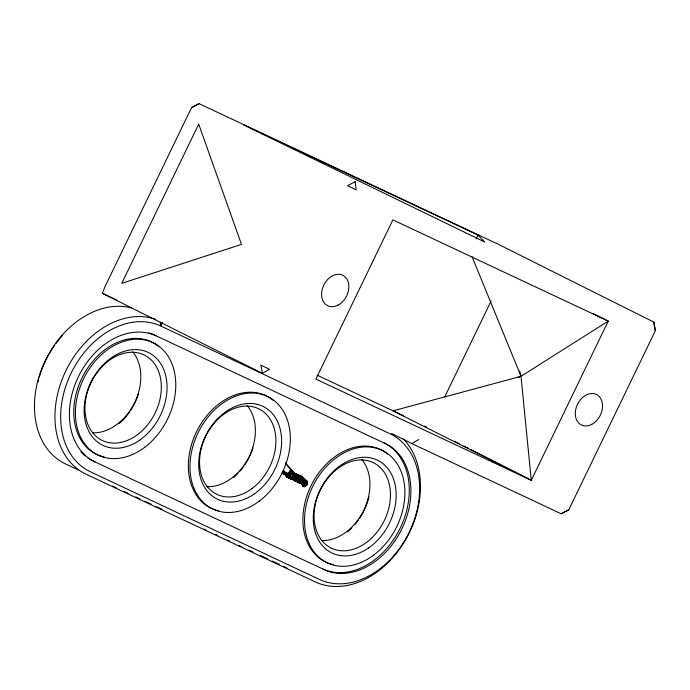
<?xml version="1.0" encoding="UTF-8"?>
<svg xmlns="http://www.w3.org/2000/svg" width="690" height="690" viewBox="0 0 690 690"><rect width="100%" height="100%" fill="white"/><g stroke="black" fill="none" stroke-linecap="round" stroke-linejoin="round"><path stroke-width="1.03" d="M301.961 476.661L305.48 480.292L304.057 480.982L304.23 481.87L306.231 482.819L305.618 482.129C308.163 480.766 305.282 479.3 304.463 481.189L301.349 479.757L301.375 480.645L301.634 477.911L302.28 478.308L301.176 477.092C304.394 475.514 300.521 480.827 301.763 476.971L301.047 476.264L300.374 477.859L298.123 477.04L299.149 475.375L299.555 475.574L299.365 479.076L301.056 482.31L300.288 482.931L299.115 481.939L299.141 482.836L302.807 484.622L302.272 483.595L302.945 481.913L303.488 481.189L305.153 481.922L304.747 481.715L305.549 480.128L306.386 480.473L305.636 483.828L305.204 484.941L303.617 484.199L302.669 486.105L303.471 486.554L301.866 483.388L302.91 481.223L305.549 480.128L305.239 481.801L306.231 482.819L306.041 484.035L305.204 484.941L303.79 484.803L303.195 483.405L303.764 482.232L305.644 482.008L303.798 482.983L303.497 486.493L306.524 485.588L307.568 483.423L307.102 481.051L301.211 477.428L301.677 476.609L302.367 476.859L296.312 474.047L291.801 473.858L291.896 472.728L291.051 471.762L290.473 472.046L290.783 473.375L288.411 476.48L287.834 477.066L286.402 476.85L286.807 477.057L285.091 474.194L285.634 472.374L285.962 474.824L288.204 477.713L286.402 476.85L288.239 477.273L289.878 474.599L290.749 475.022L289.084 478.118L291.197 479.119L291.37 477.351L290.576 476.523L291.775 477.558L290.395 476.894M292.172 475.677L296.441 477.463L297.494 475.85L297.079 474.409C296.096 474.66 294.32 475.85 296.183 475.194L295.906 473.849L296.441 477.463L295.82 479.464L294.414 480.62L300.176 483.336L302.608 484.052L301.866 483.388L303.195 483.405L305.204 484.941L303.798 482.983L302.237 482.232L302.418 483.009L300.987 483.147L299.771 483.129L299.391 482.5L299.909 479.628L304.463 481.189M293.733 477.204L294.38 477.523L294.32 479.516L293.733 477.204L295.423 477.221L294.32 479.516L295.018 477.014L297.519 478.42L301.461 476.471L301.107 479.654L299.909 479.628L299.434 480.611L301.056 482.31L299.227 482.396L294.414 480.62L296.252 481.034L297.519 478.42L296.036 477.256L297.114 478.213L296.976 479.541L295.596 478.886L296.252 481.034L295.7 477.351L296.666 474.202L296.631 474.936L295.587 475.272L293.819 474.427L298.529 477.247L296.976 479.541L295.415 479.257L296.795 479.912L295.596 478.886M293.578 479.3L293.974 477.325L293.854 480.128L295.846 480.835L297.89 478.36L297.071 474.625L298.399 475.936L299.365 475.945L298.951 475.746L298.529 477.247L298.813 476.135L298.011 475.488L298.416 475.686C296.804 477.178 295.881 475.332 298.209 475.194L297.571 474.634L297.019 474.996L296.674 476.031L297.295 476.411M283.305 470.64L283.788 471.727L289.507 474.651L287.989 475.324L285.962 474.824L285.056 473.935L285.6 472.805L286.203 472.917L285.557 474.625M284.28 473.495L284.616 474.194L282.978 473.409L284.28 473.495L285.565 472.572L285.091 474.194L284.685 473.995L286.005 473.004L285.462 474.142L284.616 474.194L285.289 472.443L283.271 471.08L284.211 471.537L283.918 473.866L283.512 473.659L283.65 472.365L284.927 473.193L285.565 472.572L284.884 472.236L284.211 473.987L286.807 477.057M297.079 474.409L295.484 474.392L294.328 473.495L296.321 475.971L298.209 475.194C297.123 473.651 296.252 476.471 297.562 476.54L298.813 476.135M282.978 473.409L283.392 472.314L282.917 471.805L282.477 472.728L283.383 473.616L285.289 472.443L282.736 472.176L282.106 472.779M283.383 473.616L282.917 471.805L283.711 470.847M287.834 477.066L288.204 477.713L286.402 476.85M294.225 474.634L293.5 472.926L292.793 472.909L292.413 474.134L294.544 475.16L292.862 476.014L290.826 478.472L291.197 479.119L289.395 478.256L291.232 478.679L292.457 475.815M295.846 480.835L296.217 481.473L294.414 480.62M285.272 463.033L293.5 472.926L291.93 473.055C291.292 473.797 288.368 473.03 289.541 472.434L290.085 471.977L289.748 470.951L292.482 472.443L292.819 474.332L294.328 474.03C294.975 473.202 297.209 474.616 295.467 475.013L295.906 475.772L296.312 474.047M304.057 480.982L303.315 481.43L301.107 479.654L300.245 475.902L299.839 475.695L299.581 477.273L298.977 477.445L299.149 475.375M294.734 473.702L294.699 474.047C295.355 473.573 293.457 473.262 293.837 473.797L293.095 472.719L292.37 473.78L294.397 474.832L296.312 474.496L295.906 473.849M291.715 472.788L292.18 472.633L291.102 472.469C290.421 475.168 288.506 470.218 290.697 471.667L290.74 473.03L289.076 472.624L291.801 473.858L291.525 472.848L292.482 472.443L290.369 473.176L290.757 471.951L291.456 471.969L290.507 472.374C292.767 472.754 290.775 472.288 291.801 473.858L291.758 473.504C293.026 475.608 294.259 471.839 291.775 472.434L292.482 472.443L290.99 473.064L291.051 471.762L290.369 473.176L290.749 475.022L290.067 474.686L289.369 476.307M289.541 472.434L289.636 473.064L290.783 473.375L290.335 472.823M295.018 477.014L293.552 480.093L293.957 480.292L296.321 475.971L297.985 474.832M306.696 480.844L307.102 481.051L305.618 482.129L306.024 482.327L305.239 481.801L306.369 480.507L306.826 482.759L307.568 483.423L306.119 485.381L304.971 485.631L304.799 484.742L305.265 484.371L306.895 485.105L306.119 485.381L305.265 484.371L305.946 485.622L304.428 486.002L303.79 484.803L302.669 486.105L304.359 486.726L305.377 485.829L304.971 485.631M290.309 471.313L289.748 470.951L290.982 471.641L290.473 472.046L290.913 472.572C287.696 473.038 291.603 473.271 289.369 471.943L290.576 471.434L291.93 473.055L291.525 472.848M283.142 472.383L282.477 472.728L283.418 473.185L282.736 472.176L283.685 472.633L283.418 473.185L282.848 473.081L283.676 471.279M284.685 473.995L288.782 476.152L287.583 475.117L288.963 475.781L289.878 474.599L289.101 474.444L288.239 477.273L287.583 475.117L288.998 475.436M290.369 473.176L291.068 473.375L291.102 472.469L291.758 473.504L290.663 473.168L291.637 472.21L291.051 471.762M292.413 473.745L291.68 473.651L292.526 473.15L291.68 473.651L292.25 472.486L292.776 473.987L292.068 472.245M293.819 474.427L294.397 474.832L293.431 474.22L293.681 473.168L293.095 472.719M296.321 475.971L296.088 474.893L295.725 475.539L294.138 474.953L295.32 474.789L294.889 473.573L296.605 475.393L296.321 475.971L295.501 475.574M305.644 482.008L304.747 481.715L305.075 480.085M306.119 485.381L306.524 485.588L304.281 484.889L303.497 486.493L304.359 486.726L304.281 484.889L305.204 484.941M306.627 482.189L306.826 482.759L305.834 483.207L306.239 483.414L305.817 482.62L306.99 481.741L305.817 482.62L307.231 482.966L307.015 483.811L305.265 484.371M294.38 477.523L293.906 479.309L295.423 477.221L294.138 477.402L292.051 479.516L294.035 477.92L292.198 478.515L292.603 478.713C292.81 477.006 295.147 474.772 295.079 474.194L295.294 473.78L285.306 462.981M299.52 482.138L300.176 483.336L302.272 483.595L302.013 482.802L304.169 482.439L306.041 484.035L305.834 483.207L307.162 483.224M285.462 474.142L285.962 474.824L287.238 473.789L286.505 473.004L285.996 474.392L285.056 473.935L286.005 473.004M304.23 481.87L304.601 480.611L304.747 481.715M304.799 484.742L304.833 486.209L303.954 486.528M298.209 475.194L297.562 476.54L296.89 476.212L297.571 474.634L297.813 476.005C296.735 474.824 296.545 476.781 297.494 475.85L297.028 475.332L297.701 474.987M292.862 476.014L291.956 477.178L290.576 476.523L291.232 478.679L289.084 478.118L290.041 475.962M297.778 480.602L298.675 478.739L301.107 479.654L301.47 477.998L299.969 477.652L301.461 476.471L300.038 476.756L299.762 477.454L301.228 478.248L302.47 477.661L302.367 476.859L301.358 476.773L302.47 477.661L301.935 478.196L300.823 478.041L305.48 480.292L302.229 476.868L302.47 477.661L301.409 477.678L302.039 478.118L302.073 480.585L299.434 480.611L301.056 482.31M292.603 478.713L293.31 476.212M299.382 477.644L299.555 475.574L299.581 477.273M301.03 476.971L298.011 481.861L296.864 481.784M298.011 481.861L298.529 482.56L297.606 481.663L298.675 478.739L300.314 479.826L299.227 482.396L298.822 482.198L299.546 483.043M299.141 482.836L300.288 482.931L301.056 481.974L302.643 482.439L302.539 481.706L304.169 482.439M262.45 373.385L260.829 365.113L269.48 369.297L262.45 373.385L102.37 293.293L104.811 287.049L191.553 107.631L199.091 103.664L497.861 244.07L653.879 322.135L655.5 330.406L568.767 509.832L561.22 513.8L411.835 443.592L391.635 433.484M291.956 477.178L290.982 476.73L289.084 478.118L290.473 474.893L290.067 474.686M305.955 480.326L305.239 481.801M302.669 486.105L303.902 486.692L303.065 486.347L303.79 484.803M162.59 322.368L160.813 326.042A80.946 60.246 -63.4 0 0 71.061 373.281A80.946 60.246 -63.4 0 0 90.364 471.779L319.479 579.462A80.946 60.246 -63.4 0 0 409.239 532.214A80.946 60.246 -63.4 0 0 389.936 433.717L160.813 326.042L160.287 322.127M286.143 473.055L285.996 474.392L285.056 473.935M289.136 472.227L289.481 472.831L288.256 474.065L286.833 473.582L290.387 472.805M289.076 472.624L289.481 472.831L287.566 473.935L288.782 476.152M287.402 475.488L287.989 475.324L288.032 473.495L290.162 473.064L289.981 472.598M290.826 478.472L289.395 478.256L290.801 477.101M295.294 477.152L293.552 480.093L295.001 480.447M295.915 475.764L296.666 474.202L296.605 475.393L294.915 474.582L292.198 478.515M297.157 476.333L297.804 474.996M301.047 476.264C298.744 478.722 301.487 476.73 299.175 477.075L299.839 475.695M297.606 481.663L298.96 478.869M297.735 481.732L299.081 478.938M298.304 481.991L298.71 482.189M299.365 479.076L301.012 477.385L300.038 476.756L300.607 477.204M303.393 482.776L302.539 481.706L302.945 481.913L300.245 480.689L301.461 482.172L300.987 483.147L300.4 482.612L299.771 483.129L301.056 481.974L300.486 480.171L302.945 481.913L302.91 481.223L303.315 481.43L301.375 480.645L301.349 479.757L300.081 479.973L300.805 482.81L299.883 482.724M476.195 238.766L477.972 235.092L243.354 124.83L484.829 242.087L477.972 235.092M444.714 396.966L491.159 300.883M289.507 476.367L290.343 474.824M282.848 473.081L284.056 472.572L284.22 473.513L284.927 473.193L283.452 473.133L283.918 473.866L284.927 473.193L284.884 472.236M301.211 477.428L301.616 477.635L301.073 478.161L301.987 478.463L301.211 477.428L302.72 477.368L302.315 477.161M293.923 473.823L293.535 473.375L294.328 474.03L293.811 473.418L293.103 474.332L292.413 474.134M292.146 476.117L291.37 477.351L291.775 477.558M303.6 483.604L302.444 485.07L302.738 485.967M297.028 475.332L297.813 476.005L297.028 475.332L297.183 475.884L296.493 475.798L297.079 476.238M304.281 484.889L303.41 484.484L302.444 485.07L302.85 485.268L302.203 483.845L303.798 482.983L305.67 484.578M286.505 473.004L285.591 474.194L286.919 473.202M289.472 474.392L288.558 475.574L289.507 474.651M296.562 479.343L297.89 478.36M291.353 473.305L291.508 472.676M303.41 484.484L302.332 485.76L303.074 486.312M284.177 471.279L284.194 471.925L283.323 472.003M283.814 473.314L283.512 473.659L284.685 473.694L283.012 472.978M295.872 475.22L295.182 475.074L296.605 475.393L295.769 474.987L296.312 474.496M300.314 479.826L301.107 479.654M286.152 473.858L286.807 473.297M299.175 477.075L300.245 475.902L300.167 477.652L299.598 477.187M298.123 477.04L299.365 475.945M300.581 482.948L301.461 482.172L303.195 483.405M296.898 476.005L297.476 474.832M296.441 477.463L297.562 476.54M299.969 477.652L300.711 478.015L301.582 477.29L301.176 477.092M292.301 478.782L293.63 477.722L293.957 480.292L294.035 477.92L292.439 478.851M289.084 478.118L290.982 476.73M301.875 478.11L300.823 478.041L301.47 477.998M199.091 103.664L191.553 107.631M411.835 443.592L418.865 439.504M561.22 513.8L568.767 509.832M290.688 472.314L290.982 471.641L289.369 471.943M306.791 484.371L307.197 484.578L306.489 484.906L305.636 483.828L307.421 484.009L305.834 483.207M295.82 479.464L294.259 480.326L297.519 478.42M303.617 484.199L302.401 484.423L302.807 484.622M286.833 473.582L287.566 473.935L287.04 473.15L288.869 474.177M294.138 474.953L295.104 475.082L295.501 474.039L293.276 472.969L293.026 474.021L293.811 473.418M293.681 473.168L292.663 472.693L292.086 473.858L291.387 473.651M295.605 474.66L294.915 474.582L296.321 474.841M518.035 377.568L521.01 376.317L608.252 321.1L592.883 313.381M300.711 478.015L301.616 477.635M287.161 473.737L287.773 473.504M292.733 473.271L293.5 472.926M300.003 477.394L301.012 477.385L299.883 477.075M302.91 481.223L306.239 483.414M283.271 471.08L284.582 471.477M297.476 478.161L296.389 479.714L296.795 479.912M302.065 477.454L302.72 477.368M301.375 480.645L302.073 480.585M301.358 476.773L302.082 476.807L301.677 476.609M290.154 471.158L290.913 472.572L289.774 472.15L291.163 472.158M290.913 472.572L290.024 471.615L290.697 471.667M301.012 480.059L299.909 479.628M289.36 472.848L289.826 473.012M287.851 473.858L288.308 473.918M295.863 477.627L296.881 477.937M293.431 474.22L292.698 474.125L293.543 473.633M303.203 483.992L302.203 483.845L302.608 484.052M294.992 473.78L294.328 473.495M655.5 330.406L654.982 330.286L653.879 322.135M290.982 471.641L290.024 471.615M294.587 473.573L295.294 473.78L294.889 473.573M292.914 473.211L292.12 472.952L292.948 473.53M284.22 473.513L284.685 473.694M317.081 375.153L403.538 415.785M102.37 293.293L116.886 300.115M285.6 472.805L286.548 473.262M78.306 469.925L65.628 463.973A85.025 63.282 -63.4 0 1 42.961 365.795A85.025 63.282 -63.4 0 1 131.497 307.93M112.427 485.967L116.325 487.796M124.131 491.461L128.03 493.298M135.827 496.964L139.725 498.792M144.607 501.087L151.429 504.295M156.302 506.581L162.15 509.332M204.076 529.04L206.025 529.955M215.78 534.534L217.73 535.449M227.476 540.037L229.425 540.951M239.171 545.531L241.129 546.445M248.926 550.111L252.825 551.948M260.622 555.614L267.453 558.822M272.326 561.108L279.148 564.317M284.021 566.611L286.945 567.982M292.663 472.693L292.25 472.486L292.008 473.538L292.776 473.987M291.896 472.728L291.49 472.529L291.93 473.055M297.813 476.005L297.183 475.884M290.99 473.064L291.758 473.504M295.104 475.082L294.699 474.875L295.199 474.461M289.231 472.857L289.61 472.874M293.026 476.083L294.138 477.402M303.893 481.396L303.488 481.189L303.764 482.232M305.636 483.828L306.041 484.035L304.635 482.077M302.237 482.232L302.643 482.439L300.245 480.689M299.391 482.5L300.288 482.931M289.981 478.092L289.576 477.885L289.8 478.463M424.617 426.066L426.541 427.041M454.408 441.221L459.212 443.661M464.016 446.102L468.82 448.543M470.744 449.526L528.402 478.851M301.09 480.085L301.78 480.844L300.702 479.447L299.839 480.482L301.056 481.974M472.02 256.62L521.01 376.317L531.283 480.318L315.908 379.095L392.877 219.886L608.252 321.1L531.283 480.318L393.015 410.843L521.01 376.317L519.691 371.116M298.951 475.746L299.227 476.488M299.115 481.939L299.227 482.396M155.707 319.323A85.025 63.282 -63.4 0 0 64.506 373.695A85.025 63.282 -63.4 0 0 86.147 474.237L315.27 581.911A85.025 63.282 -63.4 0 0 403.978 542.461A85.025 63.282 -63.4 0 0 403.357 438.926M218.601 510.764A62.583 46.575 -63.4 0 1 196.65 431.543A62.583 46.575 -63.4 0 1 273.085 400.235M333.158 564.61A62.583 46.575 -63.4 0 1 311.207 485.381A62.583 46.575 -63.4 0 1 387.642 454.08M383.571 442.704A70.061 52.147 -63.4 0 1 400.278 527.962A70.061 52.147 -63.4 0 1 322.592 568.853M87.57 457.737A70.061 52.147 -63.4 0 0 93.478 461.17L324.214 569.664A70.061 52.147 -63.4 0 0 401.908 528.773A70.061 52.147 -63.4 0 0 385.201 443.515L154.457 335.03A70.061 52.147 -63.4 0 0 148.98 332.942M85.232 455.952A70.061 52.147 -63.4 0 1 80.92 451.829M104.043 456.927A62.583 46.575 -63.4 0 1 82.093 377.706A62.583 46.575 -63.4 0 1 158.528 346.397M95.099 461.99A70.061 52.147 -63.4 0 1 78.393 376.731A70.061 52.147 -63.4 0 1 156.078 335.84M37.95 382.148A80.946 60.246 -63.4 0 1 38.718 379.155M39.278 377.154A80.946 60.246 -63.4 0 1 40.865 372.195M41.21 371.211A80.946 60.246 -63.4 0 1 45.669 360.577M46.127 359.637A80.946 60.246 -63.4 0 1 54.7 345.25M55.925 343.56A80.946 60.246 -63.4 0 1 62.436 335.582M132.627 351.753A47.619 35.44 -63.4 0 1 134.438 403.064A47.619 35.44 -63.4 0 1 92.443 432.837M138.483 393.999A51.698 38.476 -63.4 0 1 130.445 410.619M129.297 412.31A51.698 38.476 -63.4 0 1 119.292 423.496M253.04 447.845A51.698 38.476 -63.4 0 1 245.002 464.456M243.855 466.147A51.698 38.476 -63.4 0 1 239.456 471.719M238.11 473.202A51.698 38.476 -63.4 0 1 233.85 477.333M368.995 496.791A51.698 38.476 -63.4 0 1 359.559 518.302M358.412 519.984A51.698 38.476 -63.4 0 1 354.669 524.805M351.978 527.764A51.698 38.476 -63.4 0 1 347.674 531.809M293.405 479.861A51.698 38.476 -63.4 0 1 296.648 473.409M247.193 405.599A47.619 35.44 -63.4 0 1 248.995 456.909A47.619 35.44 -63.4 0 1 207.009 486.674M361.75 459.436A47.619 35.44 -63.4 0 1 363.552 510.747A47.619 35.44 -63.4 0 1 321.566 540.52M298.46 482.698A47.619 35.44 -63.4 0 1 301.97 475.712M198.703 124.14L121.742 283.349L241.483 244.398L198.703 124.14M355.109 181.72L347.57 185.688L356.213 189.879L355.109 181.72M301.495 480.283L300.607 479.852L301.495 480.283M338.109 305.118A17.009 12.653 -63.4 0 0 345.354 277.095A17.009 12.653 -63.4 0 0 322.256 289.248A17.009 12.653 -63.4 0 0 338.109 305.118M591.787 424.341A17.009 12.653 -63.4 0 0 599.032 396.319A17.009 12.653 -63.4 0 0 575.943 408.471A17.009 12.653 -63.4 0 0 591.787 424.341M259.276 501.138A62.583 46.575 -63.4 0 0 270.773 398.242A62.583 46.575 -63.4 0 0 190.397 458.876A62.583 46.575 -63.4 0 0 259.276 501.138M373.833 554.976A62.583 46.575 -63.4 0 0 385.331 452.079A62.583 46.575 -63.4 0 0 304.963 512.713A62.583 46.575 -63.4 0 0 373.833 554.976M144.719 447.293A62.583 46.575 -63.4 0 0 156.216 344.405A62.583 46.575 -63.4 0 0 75.84 405.039A62.583 46.575 -63.4 0 0 144.719 447.293M139.38 440.332A51.698 38.476 -63.4 0 0 152.559 354.988A51.698 38.476 -63.4 0 0 84.836 401.416A51.698 38.476 -63.4 0 0 139.38 440.332M368.495 548.007A51.698 38.476 -63.4 0 0 381.673 462.671A51.698 38.476 -63.4 0 0 313.95 509.091A51.698 38.476 -63.4 0 0 368.495 548.007M137.362 434.76A47.619 35.44 -63.4 0 0 146.746 356.402A47.619 35.44 -63.4 0 0 85.353 401.916A47.619 35.44 -63.4 0 0 137.362 434.76M253.937 494.169A51.698 38.476 -63.4 0 0 267.116 408.834A51.698 38.476 -63.4 0 0 199.393 455.253A51.698 38.476 -63.4 0 0 253.937 494.169M251.919 488.606A47.619 35.44 -63.4 0 0 261.303 410.24A47.619 35.44 -63.4 0 0 199.91 455.754A47.619 35.44 -63.4 0 0 251.919 488.606M366.476 542.443A47.619 35.44 -63.4 0 0 375.86 464.077A47.619 35.44 -63.4 0 0 314.468 509.591A47.619 35.44 -63.4 0 0 366.476 542.443"/></g></svg>
